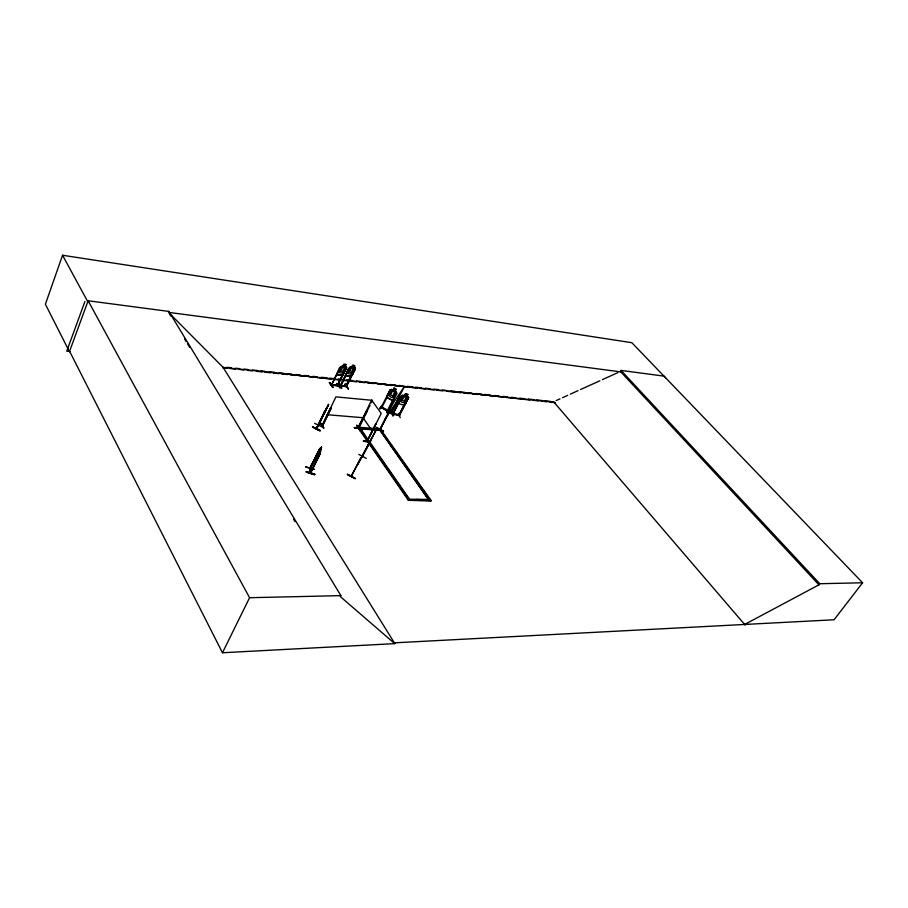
<?xml version="1.0" encoding="UTF-8"?>
<svg xmlns="http://www.w3.org/2000/svg" width="908" height="908" viewBox="0 0 908 908"><rect width="100%" height="100%" fill="white"/><g stroke="black" fill="none" stroke-linecap="round" stroke-linejoin="round"><path stroke-width="1.36" d="M358.649 428.44L357.695 428.213L366.548 410.915L367.275 411.142L364.88 415.898M386.99 412.618L389.01 409.656M387.114 412.391L389.089 409.372L386.899 412.675M400.212 417.748L398.714 413.412M339.853 388.068L336.573 383.392M348.229 388.885L345.017 383.948L348.49 388.93M360.465 430.801L357.185 425.795M362.406 456.236L362.564 456.611M351.237 476.337L360.646 458.018M351.748 475.361L351.805 475.327M362.042 456.758L377.092 428.201L351.203 476.28M317.982 425.511L318.288 424.785M316.744 428.531L325.053 410.552L316.211 428.69L318.243 425.08M327.084 407.601L316.529 428.826L316.665 427.827M314.69 474.18C288.733 466.973 332.407 479.379 306.393 471.683M314.531 474.589L306.234 472.046L314.531 474.827M310.899 472.614L310.343 468.392M309.776 468.222L310.15 468.869L319.094 449.971L309.696 468.301L310.207 473.272L320.252 452.604L321.546 447.088L317.845 453.705L317.176 457.882L318.152 456.872M310.173 468.834L310.536 473.352L320.331 453.433L320.501 450.981M319.241 454.318L310.173 473.193L310.491 472.092M380.27 429.393L388.749 412.618M346.334 373.54L345.982 375.685L350.976 376.23L352.713 374.244L355.414 368.603L355.028 367.774L355.369 368.671M327.482 406.897L328.639 404.412L318.322 425.682M316.075 461.321L315.712 457.462L316.767 454.647L315.848 457.45L316.166 461.343L320.24 453.41L320.229 448.291L309.764 468.664M369.204 441.753C350.125 440.153 384.413 442.185 363.915 440.97M665.564 377.785L631.832 342.691L62.55 255.25L45.4 304.225L69.451 351.668L88.133 300.764L168.865 311.433L340.886 595.637L340.352 596.624L394.742 643.636L394.254 642.841L834.066 619.767L862.6 582.777L663.986 376.116L621.038 370.419L620.402 371.463L818.937 584.831L819.776 583.719L862.6 582.777M84.921 301.524L66.761 351.158L69.7 351.464M327.72 406.285L327.913 405.819M168.865 311.433L168.502 312.352L620.811 371.894M324.224 413.197L323.702 414.389L325.484 410.995M358.093 427.555L358.955 427.781L358.149 427.384M322.181 426.998L314.599 423.332M322.158 417.408L327.754 406.216M387.444 411.369L394.469 414.899M329.82 382.381L332.952 387.421L329.332 382.677M337.413 384.935C340.352 386.672 331.976 385.219 331.329 384.992L332.192 384.424L331.988 385.242M340.125 368.081L331.409 385.185L339.535 368.012L340.239 368.251L339.535 368.012M337.288 385.14L331.829 384.572L331.477 385.185M312.59 426.794C326.403 432.333 318.402 431.731 312.738 426.488M346.674 367.649L337.231 385.764L345.358 368.671L346.061 368.898L345.358 368.671M338.207 385.208L337.254 385.752L345.471 368.83M341.669 388.295L338.389 383.539M337.254 385.752L345.948 368.739M343.996 373.279C344.268 371.497 349.319 366.276 344.858 366.707L345.88 364.596L343.871 364.369L339.581 371.031L339.842 372.825L341.851 373.04L343.735 371.486L345.63 367.57L344.904 366.753L345.993 364.539L343.837 364.29L342.895 366.526L340.296 366.911L337.617 372.586L337.277 374.743L342.316 375.288L344.064 373.301L342.282 375.242L337.322 374.629L337.583 372.541M320.24 422.89L323.736 428.065L320.388 422.606M348.842 369.057L340.682 386.116L348.842 369.057L340.08 386.036L340.784 386.138L339.967 385.855M340.239 386.07L349.081 367.922L350.102 367.263L354.994 367.899M346.413 373.54L350.068 367.218M323.021 424.831L322.068 425.398M322.226 425.625L330.625 407.749L331.375 407.976L322.726 425.693L322.102 425.625L335.915 396.875L372.496 400.349L371.236 402.834M331.25 407.805L322.533 425.409M352.542 365.288L348.286 371.985L348.547 373.778L350.522 373.994L352.406 372.439L354.302 368.557L353.587 367.74C357.911 364.698 349.217 365.186 354.608 365.64M305.78 467.018L314.202 469.141M354.018 369.635L354.722 369.862L354.018 369.635L345.721 386.456L346.731 385.923M354.131 369.806L345.834 386.615L346.845 386.082M354.597 369.704L345.834 386.445M340.091 385.866L346.481 386.683L355.448 368.648M310.116 468.426L319.775 448.529M320.297 449.471L321.455 447.054M321.364 447.871L321.08 449.608L321.432 447.19M310.876 472.262L310.445 472.796M222.801 366.866L394.844 643.624L222.471 652.75L249.575 597.714L88.133 300.764M360.998 428.133L354.324 427.713L360.93 428.043M357.956 427.43C352.837 418.463 364.914 439.063 358.842 427.804M358.024 428.224L371.61 400.076L381.235 413.469L366.968 441.515M358.422 428.213L358.774 427.611M369.987 405.32L358.456 428.236L357.888 428.031M358.569 428.428L363.677 418.27M358.66 428.724L380.94 429.881M379.987 408.804C385.855 401.597 378.613 408.396 380.168 408.566M395.162 391.337L397.046 393.346L387.716 411.199L381.133 407.431L387.807 411.211L388.136 410.427L381.53 406.829L381.042 407.556L390.213 389.623L392.892 390.099M387.478 395.196L390.292 389.668M355.176 478.607C331.295 465.464 371.803 487.029 347.401 474.657M381.814 407.783L381.428 406.977M381.678 407.874L390.247 391.076L389.555 390.826L390.247 391.076M366.253 458.358L358.796 454.375M367.104 441.311L375.867 423.934L366.946 441.492M376.196 427.861L376.502 427.339L383.607 431.175L376.207 427.85L378.602 429.087M362.099 456.837L371.281 438.893M395.786 394.095L396.41 394.435L395.786 394.095L387.239 410.938L387.489 410.121L388.136 410.427M379.862 429.212L393.868 402.006L404.582 386.297L390.565 413.503L399.565 396.66M388.93 412.334L380.225 429.382M399.384 396.932L390.565 413.503M392.358 413.515L393.493 413.288L392.801 412.936M393.13 413.742L401.631 397.08L400.995 396.887L392.562 413.753L392.665 412.913M401.79 395.854L398.567 403.617L403.992 405.184L408.679 397.806L408.237 396.841L402.846 395.275L401.745 395.843L402.846 395.275M393.05 413.685L401.631 397.08M391.7 411.324C395.638 424.921 389.146 401.813 393.221 415.421M405.558 393.811L404.491 395.877L402.97 396.229L400.995 400.076L401.302 402.051L403.458 402.675L405.456 401.359L407.442 397.522L406.648 396.501L407.805 394.344L406.761 396.456M407.261 398.714L407.953 399.043L407.261 398.714L398.805 415.524L398.987 414.865M398.794 415.501L407.317 398.862M407.896 398.896L399.282 415.637L408.589 397.817L408.169 396.909M326.222 409.088L326.903 407.783M332.09 385.253L331.306 384.958M407.59 499.184L430.358 499.457L430.823 501.057L431.118 500.524L380.259 428.928L358.263 427.214L408.645 499.729L431.118 500.524M430.823 501.057L408.339 500.274L408.645 499.729M357.105 465.588L368.001 445.976M316.597 428.78L318.504 425.205M326.358 408.543L326.823 407.465M326.449 408.589L327.992 405.887M324.553 412.629L325.166 411.562M328.56 404.366L327.992 405.547M385.06 419.19L395.945 403.095M394.208 398.884L392.381 400.507L387.046 397.602L387.41 395.139L387.137 397.556L392.381 400.371M379.919 408.816L382.177 405.615M391.314 389.282L396.569 392.199M305.826 466.882L314.066 469.413M361.021 428.133L354.222 427.577M346.039 375.571L350.965 376.15L352.713 374.244M338.502 383.301L341.828 387.943M323.657 428.009L320.263 422.856M403.969 405.093L405.831 403.368M392.665 415.648L391.371 411.279M399.611 414.888L398.918 414.672L399.736 415.058M399.395 415.682L392.551 413.73M744.628 624.466L818.937 584.831M319.764 448.609L320.32 448.314L320.331 449.346M556.15 400.576L560.009 398.828M562.574 397.67L567.716 395.332M570.292 394.174L577.999 390.678M580.575 389.509L599.847 380.781M602.413 379.612L617.837 372.632M346.016 385.821L346.663 385.911M340.262 385.242L341.011 385.673M310.071 467.62L310.388 467.643M392.494 413.537L399.304 415.489M249.575 597.714L340.886 595.637M416.023 499.491L425.852 499.843M323.736 428.065L319.888 422.901M322.011 425.421L323.146 425.012L322.408 424.978M360.045 428.826L380.668 430.415M359.364 427.85L363.484 428.167M330.739 407.93L331.375 407.976M327.232 414.718L363.722 417.771M331.829 384.572L337.401 385.31M337.64 385.174L338.003 385.015M346.289 386.048L346.754 386.116M345.199 384.277L348.252 388.908M227.023 367.32L231.245 367.763M235.467 368.205L239.689 368.648M243.912 369.102L248.134 369.545M252.356 369.987L257.986 370.577M260.8 370.873L265.022 371.327M269.245 371.769L274.874 372.359M279.096 372.802L283.319 373.256M287.552 373.699L291.774 374.141M295.997 374.584L300.219 375.027M304.441 375.481L308.663 375.923M312.885 376.366L317.108 376.809M321.33 377.263L326.959 377.853M329.774 378.148L333.996 378.591M338.219 379.033L343.848 379.635M346.663 379.93L352.293 380.52M356.515 380.963L360.737 381.417M364.971 381.859L369.193 382.302M373.415 382.745L377.637 383.187M381.859 383.641L386.082 384.084M390.304 384.527L395.933 385.117M398.748 385.423L402.97 385.866M407.193 386.309L412.822 386.899M415.637 387.194L421.267 387.795M425.489 388.238L429.711 388.681M433.933 389.123L438.155 389.577M442.378 390.02L446.611 390.463M450.833 390.905L455.056 391.348M459.278 391.802L464.907 392.392M467.722 392.687L471.944 393.13M476.167 393.584L481.796 394.174M484.611 394.469L490.241 395.059M494.463 395.513L498.685 395.956M502.907 396.399L507.129 396.841M511.352 397.284L515.574 397.738M519.796 398.181L524.029 398.623M528.252 399.066L533.881 399.668M536.696 399.963L542.326 400.553M545.14 400.848L550.77 401.438M553.971 402.187L223.13 367.399L169.501 313.351M222.664 367.751L226.898 368.194M229.713 368.489L235.354 369.079M239.587 369.522L243.821 369.965M248.043 370.407L252.276 370.85M256.51 371.293L262.151 371.894M264.966 372.189L270.607 372.779M273.433 373.075L279.074 373.665M281.889 373.96L287.53 374.55M290.356 374.845L295.997 375.435M298.811 375.73L304.452 376.332M308.686 376.775L312.908 377.217M317.142 377.66L322.783 378.25M325.609 378.545L331.25 379.135M334.065 379.43L339.706 380.021M343.939 380.475L348.161 380.917M350.987 381.212L356.628 381.803M359.443 382.098L365.084 382.688M367.91 382.983L373.551 383.573M377.773 384.016L382.007 384.47M384.833 384.765L391.881 385.503M394.696 385.798L400.337 386.388M403.163 386.683L408.804 387.273M411.619 387.568L417.26 388.159M420.086 388.454L425.727 389.055M428.542 389.35L434.183 389.941M437.009 390.236L442.65 390.826M446.872 391.269L460.98 392.744M463.795 393.05L469.436 393.641M472.262 393.936L477.903 394.526M480.718 394.821L486.359 395.411M489.174 395.706L494.815 396.297M497.641 396.592L503.282 397.193M506.096 397.488L513.156 398.226M515.971 398.521L530.068 399.997M532.894 400.292L538.535 400.882M541.35 401.177L546.991 401.779M549.817 402.074L555.458 402.664M348.956 369.227L348.252 369M350.068 367.286L351.521 367.388M353.541 367.683L355.062 367.831M346.334 366.911L341.351 366.23M393.459 413.31L398.816 414.854M340.92 385.332L340.659 385.923M401.688 397.227L400.995 396.887M407.828 394.39L405.49 393.675L404.435 395.74M340.421 385.446L346.05 386.184L340.262 385.264M312.556 426.862L320.138 430.642M312.443 427.055L320.059 430.778M380.951 430.415L383.346 431.641M393.959 388.17L396.092 389.328M331.988 385.06L332.317 384.788M621.038 370.419L819.776 583.719M553.585 401.745L745.15 625.079M379.987 429.45L413.061 476.042M414.672 478.323L428.44 497.709M363.824 441.447L370.475 441.742M362.837 417.51L372.314 430.982M338.082 383.551L341.363 388.215M358.127 427.906L408.339 500.274M329.627 382.677L332.952 387.421M329.377 382.654L332.646 387.341M409.213 498.685L360.238 428.281L364.778 435.749M366.389 438.053L368.796 441.515M372.802 447.292L385.65 465.759M387.251 468.074L408.918 499.241M169.24 313.555L170.693 315.973M184.596 338.956L186.049 341.385M187.513 343.803L189.715 347.424M293.545 519.206L295.009 521.623M62.55 255.25L87.781 301.717M69.598 351.26L222.471 652.75M391.632 411.358L393.05 415.773M342.554 367.229L340.659 371.145L342.668 371.372L344.563 367.456L342.554 367.229M344.098 364.812L343.757 365.515L345.392 364.959L344.098 364.812M351.26 368.205L349.353 372.11L351.339 372.325L353.246 368.432L351.26 368.205M352.803 365.81L352.463 366.503L354.075 365.947L352.803 365.81M320.013 450.266L317.925 454.522L318.072 456.054L320.172 451.787L320.013 450.266M391.416 390.304L389.453 394.163L389.748 396.433L391.87 397.591L393.845 396.569L395.82 392.71L395.037 391.405L396.229 389.271L393.924 388.056L392.903 390.236L391.416 390.304M392.551 390.928L390.588 394.787L392.71 395.945L394.685 392.086L392.551 390.928M394.163 388.715L393.811 389.407L395.184 390.156L395.536 389.464L394.163 388.715M326.392 408.486L325.79 409.633L326.471 408.532M379.669 429.79L428.769 499.945L379.669 429.79M404.128 396.558L402.153 400.405L404.31 401.03L406.296 397.193L404.128 396.558M405.762 394.265L405.411 394.957L406.795 395.355L407.147 394.674L405.762 394.265"/></g></svg>
